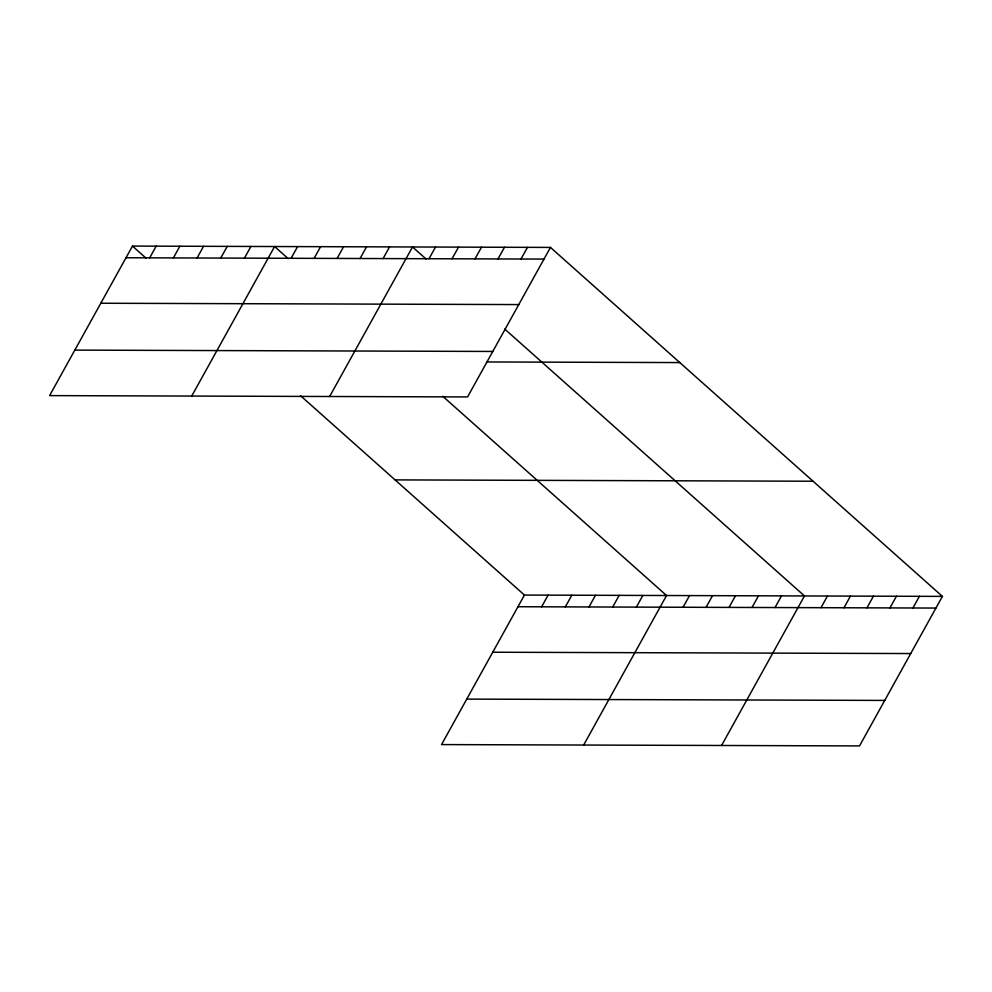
<?xml version="1.0" encoding="UTF-8"?>
<svg xmlns="http://www.w3.org/2000/svg" width="992" height="992" viewBox="0 0 992 992"><rect width="100%" height="100%" fill="white"/><g stroke="black" fill="none" stroke-linecap="round" stroke-linejoin="round"><path stroke-width="1.49" d="M550.461 247.417L132.482 246.078L49.6 395.61L467.567 396.936L550.461 247.417L942.4 596.39L859.518 745.922L441.539 744.583L524.433 595.064L942.4 596.39M149.705 257.833L156.166 246.152M173.389 257.908L179.85 246.239M197.073 257.982L203.546 246.314M220.757 258.056L227.23 246.388M244.441 258.131L250.914 246.462M191.716 396.068L274.598 246.537L288.089 258.552M291.115 258.28L297.588 246.611M314.104 258.354L320.577 246.686M337.094 258.428L343.567 246.76M360.084 258.503L366.544 246.822M383.073 258.577L389.534 246.896M329.642 396.502L412.523 246.971L426.027 258.986M429.04 258.714L435.513 247.045M452.03 258.788L458.502 247.12M475.019 258.862L481.492 247.194M498.009 258.937L504.482 247.268M520.998 259.011L527.471 247.343M541.644 606.806L548.117 595.138M565.328 606.881L571.801 595.212M589.012 606.955L595.485 595.287M612.696 607.03L619.169 595.361M636.38 607.104L642.853 595.436M583.656 745.042L666.537 595.51L442.804 396.304M683.054 607.253L689.527 595.584M706.044 607.327L712.516 595.659M729.033 607.402L735.506 595.733M752.023 607.476L758.496 595.808M775.012 607.55L781.485 595.882M721.581 745.476L804.475 595.944L504.754 329.084M820.992 607.699L827.452 596.018M843.981 607.774L850.442 596.093M866.971 607.836L873.431 596.167M889.948 607.91L896.421 596.242M912.938 607.984L919.41 596.316M126.021 257.759L543.988 259.086M100.8 303.242L518.766 304.581M74.822 350.114L492.788 351.453M486.7 361.956L679.793 362.576M395.089 479.892L813.056 481.232M517.96 606.732L935.927 608.059M492.739 652.228L910.718 653.554M466.761 699.1L884.728 700.426M132.482 246.078L145.985 258.094M300.7 395.858L524.433 595.064"/></g></svg>
